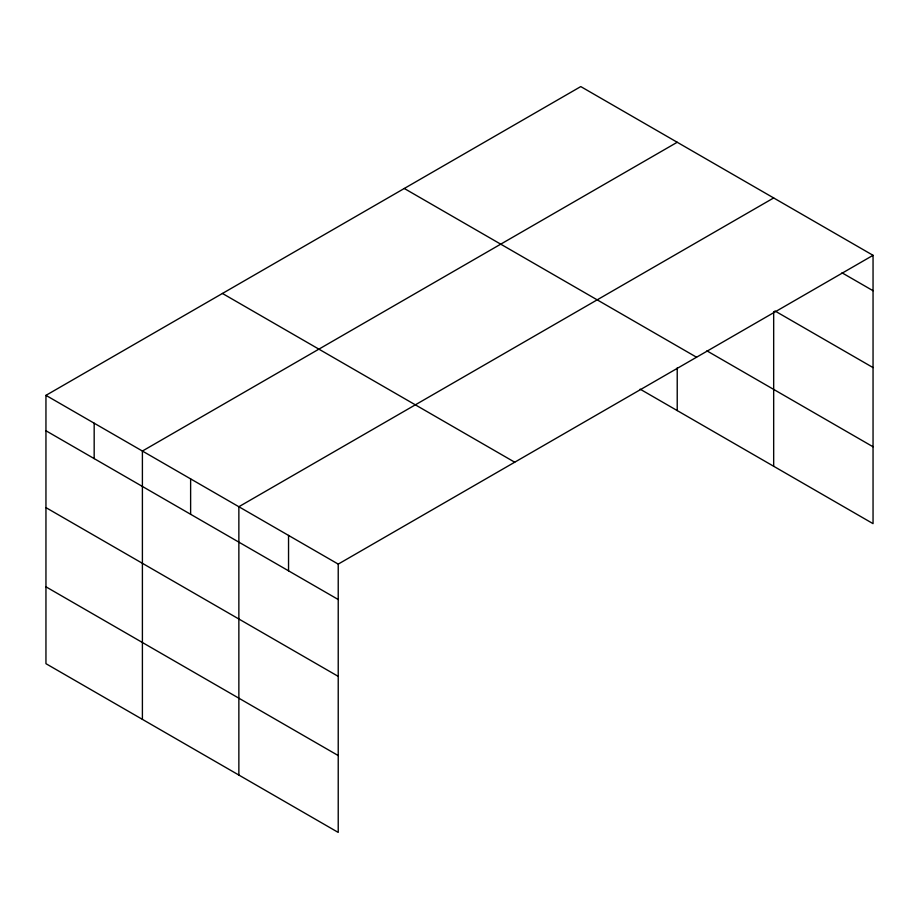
<?xml version="1.0" encoding="UTF-8"?>
<svg xmlns="http://www.w3.org/2000/svg" width="919" height="919" viewBox="0 0 919 919"><rect width="100%" height="100%" fill="white"/><g stroke="black" fill="none" stroke-linecap="round" stroke-linejoin="round"><path stroke-width="1.38" d="M45.95 395.354L338.226 564.105L338.226 832.419L45.95 663.679L45.95 395.354L580.774 86.581L873.05 255.321L873.05 523.646L640.129 389.162M677.223 142.261L142.399 451.045L142.399 719.359M773.672 197.953L238.86 506.725L238.86 775.05M338.226 564.105L873.05 255.321M841.999 272.805L873.05 290.726M774.912 310.932L873.05 367.589M706.906 350.851L873.05 446.783M404.28 188.475L696.556 357.227M222.444 293.46L514.72 462.211M45.95 430.758L338.226 599.51M45.95 507.621L338.226 676.373M45.95 586.816L338.226 755.556M773.672 311.633L773.672 466.266M677.223 367.887L677.223 410.586M288.543 535.409L288.543 570.814M190.624 478.879L190.624 514.284M94.175 423.199L94.175 458.604"/></g></svg>
